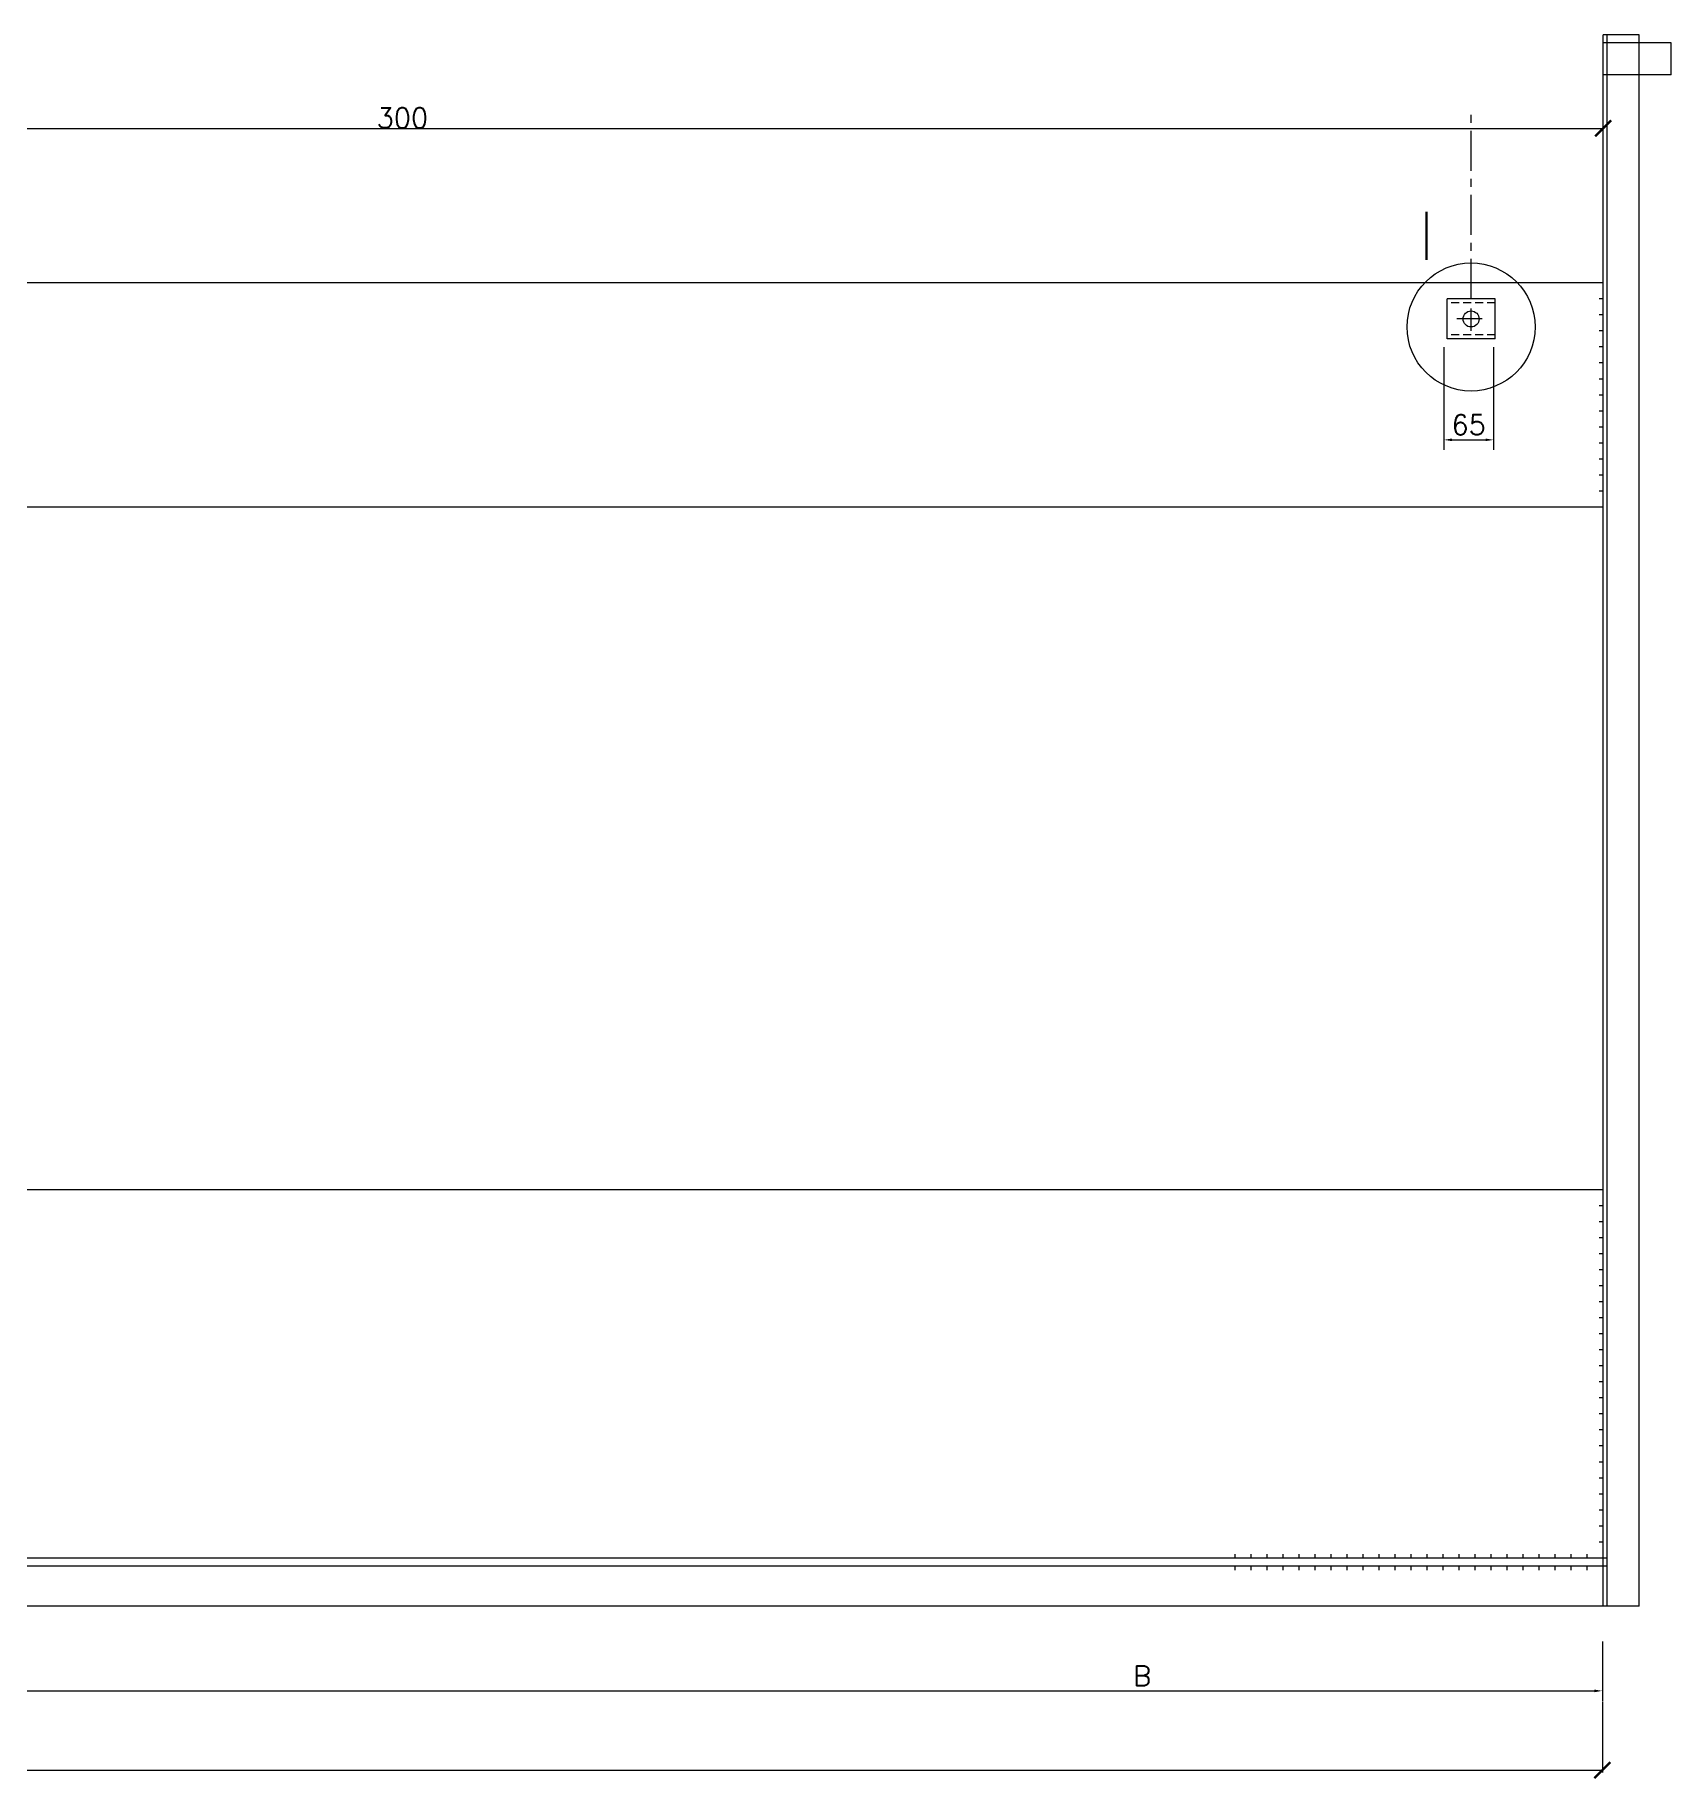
# Model space of a CAD drawing. Header units: metres. Extents: x 444 to 3227, y -3167 to -392.
# Drawn here: x 1932.5 to 2137, y -766.7 to -548.8 of the extents above; entities that cross this region are included whole.
import ezdxf

# ---------------------------------------------------------------- set-up
doc = ezdxf.new("R2010")
doc.units = ezdxf.units.M
doc.linetypes.add('CENTERX2', pattern=[4, 2.5, -0.5, 0.5, -0.5])
doc.linetypes.add('DASHEDX2', pattern=[1.5, 1, -0.5])
doc.layers.get('0').update_dxf_attribs({"linetype": 'CONTINUOUS'})
doc.layers.get('DEFPOINTS').update_dxf_attribs({"linetype": 'CONTINUOUS'})
for name, color, linetype in [('BANGUNAN', 7, 'CONTINUOUS'), ('DIMENSI', 7, 'CONTINUOUS'), ('TEX', 7, 'CONTINUOUS')]:
    doc.layers.add(name, color=color, linetype=linetype)
doc.styles.get("Standard").update_dxf_attribs({"font": 'Simplex.shx', "height": 2.5})
doc.dimstyles.new('Skala 100', dxfattribs={"dimtxt": 0.2, "dimasz": 2, "dimexe": 0.3, "dimexo": 0.1, "dimgap": 0.05, "dimtad": 3, "dimtih": 1, "dimtoh": 1, "dimdec": 0, "dimzin": 0, "dimdsep": 46, "dimtxsty": 'Standard', "dimblk": 'ARCHTICK', "dimcen": -0.2, "dimclrd": 8, "dimclre": 8, "dimclrt": 10, "dimadec": 0, "dimazin": 0, "dimtfac": 1, "dimtdec": 0, "dimtofl": 0, "dimtmove": 0, "dimatfit": 3, "dimldrblk": 'ARCHTICK', "dimfxl": 1, "dimtolj": 1, "dimtzin": 0, "dimarcsym": 0})
doc.dimstyles.get("Standard").update_dxf_attribs({"dimtxt": 0.18, "dimasz": 0.18, "dimexe": 0.18, "dimexo": 0.0625, "dimgap": 0.09, "dimtad": 0, "dimtih": 1, "dimtoh": 1, "dimdec": 4, "dimzin": 0, "dimdsep": 46, "dimtxsty": 'Standard', "dimcen": 0.09, "dimadec": 0, "dimazin": 0, "dimtfac": 1, "dimtdec": 4, "dimtofl": 0, "dimtmove": 0, "dimatfit": 3, "dimfxl": 1, "dimtolj": 1, "dimtzin": 0, "dimarcsym": 0})

# ---------------------------------------------------------------- blocks, each defined once
blk = doc.blocks.new('*D68')
at = {"layer": 'DEFPOINTS', "color": 0}
for p in [(1528.42, -748.88), (2128.42, -748.88), (2128.42, -755.68)]:
    blk.add_point(p, dxfattribs=at)
at = {"layer": 'DIMENSI', "color": 1, "lineweight": -2}
for p, q in [((1528.42, -749.51), (1528.42, -756.93)), ((2128.42, -749.51), (2128.42, -756.93)), ((1529.42, -755.68), (2127.42, -755.68))]:
    blk.add_line(p, q, dxfattribs=at)
at = {"layer": 'DIMENSI', "color": 1}
for points in [[(1529.42, -755.52), (1529.42, -755.85), (1528.42, -755.68)], [(2127.42, -755.52), (2127.42, -755.85), (2128.42, -755.68)]]:
    blk.add_solid(points, dxfattribs=at)
at = {"layer": 'DIMENSI', "color": 2, "insert": (2070.92, -753.81), "char_height": 2.5, "attachment_point": 5}
blk.add_mtext('\\A1;B', dxfattribs=at)
blk = doc.blocks.new('*D76')
at = {"layer": 'DEFPOINTS', "color": 0}
for p in [(2108.62, -587.16), (2114.82, -587.16), (2114.82, -599.36)]:
    blk.add_point(p, dxfattribs=at)
at = {"layer": 'DIMENSI', "color": 1, "lineweight": -2}
for p, q in [((2108.62, -587.78), (2108.62, -600.61)), ((2114.82, -587.78), (2114.82, -600.61)), ((2109.62, -599.36), (2113.82, -599.36))]:
    blk.add_line(p, q, dxfattribs=at)
at = {"layer": 'DIMENSI', "color": 1}
for points in [[(2109.62, -599.19), (2109.62, -599.52), (2108.62, -599.36)], [(2113.82, -599.19), (2113.82, -599.52), (2114.82, -599.36)]]:
    blk.add_solid(points, dxfattribs=at)
at = {"layer": 'DIMENSI', "color": 2, "insert": (2111.72, -597.48), "char_height": 2.5, "attachment_point": 5}
blk.add_mtext('\\A1;65', dxfattribs=at)
blk = doc.blocks.new('_ArchTick')
at = {"color": 0, "linetype": 'ByBlock', "const_width": 0.15}
blk.add_lwpolyline([(-0.5, -0.5), (0.5, 0.5)], dxfattribs=at)
blk = doc.blocks.new('*D79')
at = {"layer": 'DEFPOINTS', "color": 0}
for p in [(1528.42, -756.93), (2128.42, -756.93), (2128.42, -765.6)]:
    blk.add_point(p, dxfattribs=at)
at = {"layer": 'DIMENSI', "color": 8, "lineweight": -2}
for p, q in [((1528.42, -757.03), (1528.42, -765.9)), ((2128.42, -757.03), (2128.42, -765.9)), ((1528.42, -765.6), (2128.42, -765.6))]:
    blk.add_line(p, q, dxfattribs=at)
at = {"layer": 'DIMENSI', "color": 8, "lineweight": -2, "xscale": 2, "yscale": 2, "zscale": 2, "rotation": 180}
blk.add_blockref('_ArchTick', (1528.42, -765.6), dxfattribs=at)
at = {"layer": 'DIMENSI', "color": 8, "lineweight": -2, "xscale": 2, "yscale": 2, "zscale": 2}
blk.add_blockref('_ArchTick', (2128.42, -765.6), dxfattribs=at)
at = {"layer": 'DIMENSI', "color": 10, "insert": (1828.42, -764.3), "char_height": 2.5, "attachment_point": 5}
blk.add_mtext('\\A1;600', dxfattribs=at)
blk = doc.blocks.new('*D81')
at = {"layer": 'DEFPOINTS', "color": 0}
for p in [(2128.52, -560.44), (1828.42, -576.46), (2128.52, -576.46)]:
    blk.add_point(p, dxfattribs=at)
at = {"layer": 'DIMENSI', "color": 8, "lineweight": -2}
for p, q in [((1828.42, -576.36), (1828.42, -560.14)), ((2128.52, -576.36), (2128.52, -560.14)), ((1828.42, -560.44), (2128.52, -560.44))]:
    blk.add_line(p, q, dxfattribs=at)
at = {"layer": 'DIMENSI', "color": 8, "lineweight": -2, "xscale": 2, "yscale": 2, "zscale": 2, "rotation": 180}
blk.add_blockref('_ArchTick', (1828.42, -560.44), dxfattribs=at)
at = {"layer": 'DIMENSI', "color": 8, "lineweight": -2, "xscale": 2, "yscale": 2, "zscale": 2}
blk.add_blockref('_ArchTick', (2128.52, -560.44), dxfattribs=at)
at = {"layer": 'DIMENSI', "color": 10, "insert": (1978.47, -559.14), "char_height": 2.5, "attachment_point": 5}
blk.add_mtext('\\A1;300', dxfattribs=at)

msp = doc.modelspace()

# ---------------------------------------------------------------- linework, layer by layer
at = {"layer": 'BANGUNAN', "color": 2}
for p, q in [((2128.51566, -745.08422), (2128.51566, -548.75516)), ((2133.01566, -548.75516), (2128.51566, -548.75516)), ((2129.01566, -745.08422), (2129.01566, -548.75516)), ((2137.01566, -549.75516), (2128.51566, -549.75516)), ((2137.01566, -553.75516), (2137.01566, -549.75516)), ((2137.01566, -553.75516), (2128.51566, -553.75516)), ((2128.51566, -579.75516), (1586.01566, -579.75516)), ((2109.01566, -586.75516), (2109.01566, -581.75516)), ((2115.01566, -581.75516), (2109.01566, -581.75516)), ((2115.01566, -586.75516), (2115.01566, -581.75516)), ((2128.51566, -581.75516), (2128.01566, -581.75516)), ((2128.51566, -583.75516), (2128.01566, -583.75516)), ((2128.51566, -585.75516), (2128.01566, -585.75516)), ((2115.01566, -586.75516), (2109.01566, -586.75516)), ((2128.51566, -587.75516), (2128.01566, -587.75516)), ((2128.51566, -589.75516), (2128.01566, -589.75516)), ((2128.51566, -591.75516), (2128.01566, -591.75516)), ((2128.51566, -593.75516), (2128.01566, -593.75516)), ((2128.51566, -595.75516), (2128.01566, -595.75516)), ((2128.51566, -597.75516), (2128.01566, -597.75516)), ((2128.51566, -599.75516), (2128.01566, -599.75516)), ((2128.51566, -601.75516), (2128.01566, -601.75516)), ((2128.51566, -603.75516), (2128.01566, -603.75516)), ((2128.51566, -605.75516), (2128.01566, -605.75516)), ((2128.51566, -607.75516), (1586.01566, -607.75516)), ((2128.51566, -693.08422), (1586.01566, -693.08422)), ((2128.51566, -695.08422), (2128.01566, -695.08422)), ((2128.51566, -697.08422), (2128.01566, -697.08422)), ((2128.51566, -699.08422), (2128.01566, -699.08422)), ((2128.51566, -701.08422), (2128.01566, -701.08422)), ((2128.51566, -703.08422), (2128.01566, -703.08422)), ((2128.51566, -705.08422), (2128.01566, -705.08422)), ((2128.51566, -707.08422), (2128.01566, -707.08422)), ((2128.51566, -709.08422), (2128.01566, -709.08422)), ((2128.51566, -711.08422), (2128.01566, -711.08422)), ((2128.51566, -713.08422), (2128.01566, -713.08422)), ((2128.51566, -715.08422), (2128.01566, -715.08422)), ((2128.51566, -717.08422), (2128.01566, -717.08422)), ((2128.51566, -719.08422), (2128.01566, -719.08422)), ((2128.51566, -721.08422), (2128.01566, -721.08422)), ((2128.51566, -723.08422), (2128.01566, -723.08422)), ((2128.51566, -725.08422), (2128.01566, -725.08422)), ((2128.51566, -727.08422), (2128.01566, -727.08422)), ((2128.51566, -729.08422), (2128.01566, -729.08422)), ((2128.51566, -731.08422), (2128.01566, -731.08422)), ((2128.51566, -733.08422), (2128.01566, -733.08422)), ((2128.51566, -735.08422), (2128.01566, -735.08422)), ((2082.51566, -739.08422), (2082.51566, -738.58422)), ((2084.51566, -739.08422), (2084.51566, -738.58422)), ((2086.51566, -739.08422), (2086.51566, -738.58422)), ((2088.51566, -739.08422), (2088.51566, -738.58422)), ((2090.51566, -739.08422), (2090.51566, -738.58422)), ((2092.51566, -739.08422), (2092.51566, -738.58422)), ((2094.51566, -739.08422), (2094.51566, -738.58422)), ((2096.51566, -739.08422), (2096.51566, -738.58422)), ((2098.51566, -739.08422), (2098.51566, -738.58422)), ((2100.51566, -739.08422), (2100.51566, -738.58422)), ((2102.51566, -739.08422), (2102.51566, -738.58422)), ((2104.51566, -739.08422), (2104.51566, -738.58422)), ((2106.51566, -739.08422), (2106.51566, -738.58422)), ((2108.51566, -739.08422), (2108.51566, -738.58422)), ((2110.51566, -739.08422), (2110.51566, -738.58422)), ((2112.51566, -739.08422), (2112.51566, -738.58422)), ((2114.51566, -739.08422), (2114.51566, -738.58422)), ((2116.51566, -739.08422), (2116.51566, -738.58422)), ((2118.51566, -739.08422), (2118.51566, -738.58422)), ((2120.51566, -739.08422), (2120.51566, -738.58422)), ((2122.51566, -739.08422), (2122.51566, -738.58422)), ((2124.51566, -739.08422), (2124.51566, -738.58422)), ((2126.51566, -739.08422), (2126.51566, -738.58422)), ((2128.51566, -737.08422), (2128.01566, -737.08422)), ((2129.01566, -739.08422), (1586.01566, -739.08422)), ((2129.01566, -740.08422), (1586.01566, -740.08422)), ((2082.51566, -740.58422), (2082.51566, -740.08422)), ((2084.51566, -740.58422), (2084.51566, -740.08422)), ((2086.51566, -740.58422), (2086.51566, -740.08422)), ((2088.51566, -740.58422), (2088.51566, -740.08422)), ((2090.51566, -740.58422), (2090.51566, -740.08422)), ((2092.51566, -740.58422), (2092.51566, -740.08422)), ((2094.51566, -740.58422), (2094.51566, -740.08422)), ((2096.51566, -740.58422), (2096.51566, -740.08422)), ((2098.51566, -740.58422), (2098.51566, -740.08422)), ((2100.51566, -740.58422), (2100.51566, -740.08422)), ((2102.51566, -740.58422), (2102.51566, -740.08422)), ((2104.51566, -740.58422), (2104.51566, -740.08422)), ((2106.51566, -740.58422), (2106.51566, -740.08422)), ((2108.51566, -740.58422), (2108.51566, -740.08422)), ((2110.51566, -740.58422), (2110.51566, -740.08422)), ((2112.51566, -740.58422), (2112.51566, -740.08422)), ((2114.51566, -740.58422), (2114.51566, -740.08422)), ((2116.51566, -740.58422), (2116.51566, -740.08422)), ((2118.51566, -740.58422), (2118.51566, -740.08422)), ((2120.51566, -740.58422), (2120.51566, -740.08422)), ((2122.51566, -740.58422), (2122.51566, -740.08422)), ((2124.51566, -740.58422), (2124.51566, -740.08422)), ((2126.51566, -740.58422), (2126.51566, -740.08422)), ((2128.51566, -740.58422), (2128.51566, -740.08422)), ((2133.01566, -745.08422), (1586.01566, -745.08422))]:
    msp.add_line(p, q, dxfattribs=at)
at = {"layer": 'BANGUNAN', "color": 3}
msp.add_line((2133.01566, -745.08422), (2133.01566, -548.75516), dxfattribs=at)
at = {"layer": 'BANGUNAN', "color": 1, "linetype": 'CENTERX2', "ltscale": 2}
msp.add_line((2112.01566, -581.75516), (2112.01566, -558.75516), dxfattribs=at)
at = {"layer": 'BANGUNAN', "color": 2, "linetype": 'DASHEDX2'}
for p, q in [((2115.01566, -582.25516), (2109.01566, -582.25516)), ((2115.01566, -586.25516), (2109.01566, -586.25516))]:
    msp.add_line(p, q, dxfattribs=at)
at = {"layer": 'BANGUNAN', "color": 1}
for p, q in [((2112.01566, -585.75516), (2112.01566, -582.95516)), ((2113.41566, -584.25516), (2110.21566, -584.25516))]:
    msp.add_line(p, q, dxfattribs=at)
for centre, radius in [((2112.01566, -585.25516), 8), ((2112.01566, -584.25516), 1)]:
    msp.add_circle(centre, radius, dxfattribs=at)

# ---------------------------------------------------------------- texts
at = {"layer": 'TEX', "color": 4}
msp.add_text('I', height=6, dxfattribs=at).set_placement((2105.41566, -576.85516))

# ---------------------------------------------------------------- dimensions: what is measured, and where the dimension line sits
at = {"layer": 'DIMENSI', "color": 2}
for base, p1, p2, picture, middle in [((2128.51566, -560.43868), (1828.41566, -576.45516), (2128.51566, -576.45516), '*D81', (1978.46566, -559.13868)), ((2128.41566, -765.60361), (1528.41566, -756.93422), (2128.41566, -756.93422), '*D79', (1828.41566, -764.30361))]:
    dim = msp.add_linear_dim(base=base, p1=p1, p2=p2, dimstyle='Skala 100', dxfattribs=at)
    dim.commit()
    dim.dimension.update_dxf_attribs({"geometry": picture, "text_midpoint": middle})
at = {"layer": 'DIMENSI'}
dim = msp.add_aligned_dim(p1=(2108.61566, -587.15516), p2=(2114.81566, -587.15516), distance=-12.2, text='65', dimstyle='Standard', override={"dimtxt": 1, "dimasz": 1, "dimexe": 1.25, "dimexo": 0.625, "dimgap": 0.625, "dimtad": 1, "dimtih": 0, "dimtoh": 0, "dimzin": 8, "dimlunit": 6, "dimcen": 1, "dimclrd": 1, "dimclre": 1, "dimclrt": 2, "dimtofl": 1}, dxfattribs=at)
dim.commit()
dim.dimension.update_dxf_attribs({"geometry": '*D76', "text_midpoint": (2111.71566, -597.48016)})
dim = msp.add_linear_dim(base=(2128.41566, -755.68422), p1=(1528.41566, -748.88422), p2=(2128.41566, -748.88422), angle=0, text='B', dimstyle='Standard', override={"dimtxt": 1, "dimasz": 1, "dimexe": 1.25, "dimexo": 0.625, "dimgap": 0.625, "dimtad": 1, "dimtih": 0, "dimtoh": 0, "dimzin": 8, "dimlunit": 6, "dimcen": 1, "dimclrd": 1, "dimclre": 1, "dimclrt": 2, "dimtofl": 1}, dxfattribs=at)
dim.commit()
dim.dimension.update_dxf_attribs({"geometry": '*D68', "text_midpoint": (2070.91566, -755.68422), "dimtype": 161})

doc.saveas('drawing.dxf')
